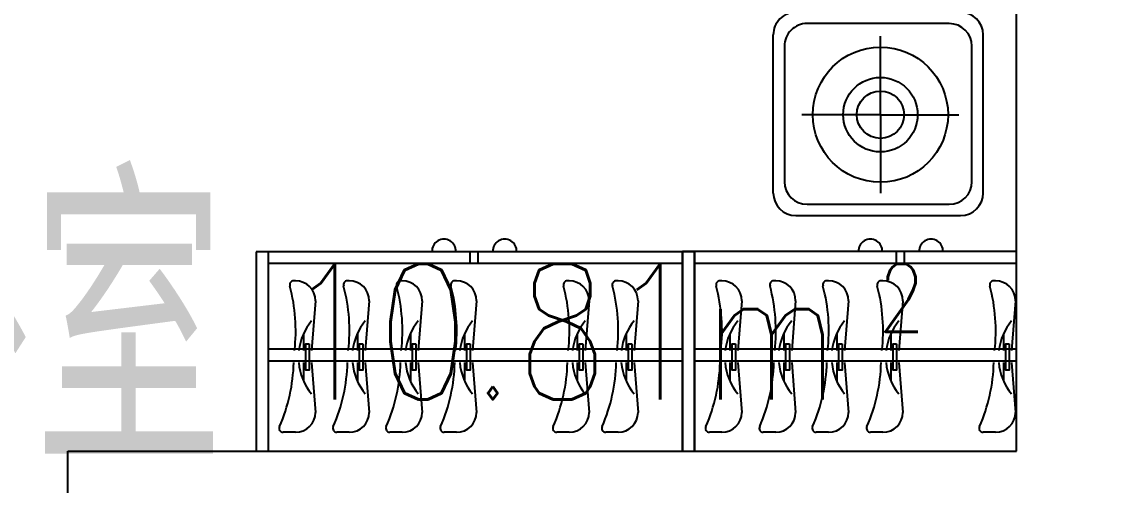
# Model space of a CAD drawing. Header units: millimetres. Extents: x 1143 to 39838, y 578 to 35727.
# Drawn here: x 21287 to 23688, y 27363 to 28389 of the extents above; entities that cross this region are included whole.
import ezdxf
from ezdxf.enums import TextEntityAlignment as Align

# ---------------------------------------------------------------- set-up
doc = ezdxf.new("R2010")
doc.units = ezdxf.units.MM
for name, color, linetype in [('JJ', 8, 'Continuous'), ('PUB_TEXT', 7, 'Continuous'), ('PUB_WINDW', 7, 'Continuous'), ('T', 7, 'Continuous'), ('WALL', 255, 'Continuous')]:
    doc.layers.add(name, color=color, linetype=linetype)
doc.styles.add('DIM_FONT', font='SIMPLEX', dxfattribs={"width": 0.8})
doc.styles.add('HZ', font='txt', dxfattribs={"width": 0.7, "height": 5, "bigfont": 'hztxt'})
doc.styles.get("Standard").update_dxf_attribs({"font": 'arial.ttf'})

# ---------------------------------------------------------------- blocks, each defined once
blk = doc.blocks.new('A$C578550E8')
at = {"layer": 'JJ'}
for p, q in [((399.8, 464.6, -1600), (49.9, 464.6, -1600)), ((374.8, 439.7, -1600), (74.8, 439.7, -1600)), ((0, 49.9, -1600), (0, 414.8, -1600)), ((226.5, 237.3, -1600), (226.5, 411.1, -1600)), ((449.6, 49.9, -1600), (449.6, 414.8, -1600)), ((24.9, 389.8, -1600), (24.9, 74.8, -1600)), ((424.7, 74.8, -1600), (424.7, 389.8, -1600)), ((226.5, 237.3, -1600), (52.7, 237.3, -1600)), ((226.5, 237.3, -1600), (226.5, 63.4, -1600)), ((226.5, 237.3, -1600), (400.3, 237.3, -1600)), ((74.8, 24.9, -1600), (374.8, 24.9, -1600)), ((399.8, 0, -1600), (49.9, 0, -1600))]:
    blk.add_line(p, q, dxfattribs=at)
for radius in [149.6, 82.4, 52.4]:
    blk.add_circle((226.5, 237.3, -1600), radius, dxfattribs=at)
for centre, start, end in [((49.9, 414.8, -1600), 90, 180), ((399.8, 414.8, -1600), 360, 90), ((74.8, 389.8, -1600), 90, 180), ((374.8, 389.8, -1600), 360, 90), ((74.8, 74.8, -1600), 180, 270), ((374.8, 74.8, -1600), 270, 360), ((49.9, 49.9, -1600), 180, 270), ((399.8, 49.9, -1600), 270, 360)]:
    blk.add_arc(centre, 49.9, start, end, dxfattribs=at)
blk = doc.blocks.new('YI')
for p, q in [((112.6, 178.4), (143.8, 178.4)), ((72.4, 3.4), (62.6, 128.4)), ((92.4, 3.4), (92.4, 49.7)), ((62.6, -151.6), (72.4, -26.6)), ((92.4, -69.2), (92.4, -26.6)), ((112.6, -201.6), (117.3, -201.6))]:
    blk.add_line(p, q)
blk.add_lwpolyline([(78.3, -43.2), (78.3, 22.3), (86.8, 22.3), (86.8, -43.2)], close=True)
for centre, radius, start, end in [((112.6, 128.4), 50, 90, 180), ((544.7, -7.4), 427.7, 156.4083, 178.5504), ((143.8, 168.4), 10, 332.3808, 90), ((-38.5, -9.7), 143.8, 5.2399, 39.5163), ((-38.5, -9.7), 143.8, 320.4837, 353.2645), ((549.1, -76.4), 436.9, 173.453, 194.8406), ((112.6, -151.6), 50, 180, 270), ((117.3, -191.6), 10, 270, 19.1838)]:
    blk.add_arc(centre, radius, start, end)
blk = doc.blocks.new('YIG')
for p, q in [((500, 1100), (0, 1100)), ((500, 0), (500, 1100)), ((500, 1070), (0, 1070)), ((225.4, 30), (225.4, 1070)), ((225.4, 30), (225.4, 1070)), ((255.4, 30), (255.4, 1070)), ((470, 30), (470, 1070)), ((470, 562.9), (500, 562.9)), ((470, 542.9), (500, 542.9)), ((0, 30), (500, 30)), ((500, 0), (0, 0)), ((0, 0), (500, 0))]:
    blk.add_line(p, q)
for centre in [(501.3, 628.9), (501.3, 476.5)]:
    blk.add_arc(centre, 30, 267.5434, 92.4566)
at = {"rotation": 90}
for p in [(225.4, 888.8), (225.4, 753.9), (225.4, 620.9), (225.4, 484.6), (225.4, 201.9), (225.4, 79.2)]:
    blk.add_blockref('YI', p, dxfattribs=at)
blk = doc.blocks.new('_L15QIU')
blk.add_blockref('YIG', (-255.4, -550))
at = {"style": 'DIM_FONT', "width": 0.8, "flags": 9}
for tag in ['YSIZE', 'XSIZE']:
    blk.add_attdef(tag, (0, 0), '', height=0.5, dxfattribs=at)
blk = doc.blocks.new('_C30KGW')
blk.add_blockref('_L15QIU', (-241.8, 535.6))
at = {"width": 0.8, "flags": 9}
blk.add_attdef('XSIZE', (0, 0), '', height=0.5, dxfattribs=at)
blk = doc.blocks.new('U_B11DGA')
at = {"layer": 'JJ', "linetype": 'Continuous'}
for p, q in [((878.2, 1501.9), (355.5, 979.2)), ((896.9, 1483.2), (393, 979.2)), ((1030.8, 1349.3), (526.8, 845.3)), ((1049.5, 1330.6), (545.5, 826.6)), ((1049.5, 1330.6), (545.5, 826.6)), ((721.7, 1307.9), (703, 1326.6)), ((709.2, 1295.4), (690.5, 1314.2)), ((374.2, 997.9), (686.1, 686.1)), ((355.5, 979.2), (667.4, 667.4))]:
    blk.add_line(p, q, dxfattribs=at)
for centre in [(743.6, 1368.8), (648.6, 1273.8)]:
    blk.add_arc(centre, 26.5, 42.5434, 227.4566, dxfattribs=at)
at = {"layer": 'JJ', "linetype": 'Continuous', "xscale": 0.882, "yscale": 0.882, "zscale": 0.882}
for name, p, rotation in [('YI', (1086.9, 1368), 225), ('YI', (910.6, 1191.7), 225), ('YI', (825.6, 1106.7), 225), ('YI', (742.7, 1023.8), 225), ('_C30KGW', (367, 987.1), 135), ('YI', (658.5, 939.6), 225)]:
    blk.add_blockref(name, p, dxfattribs=dict(at, rotation=rotation))
at = {"style": 'DIM_FONT', "width": 0.8, "flags": 9}
for tag in ['YSIZE', 'XSIZE']:
    blk.add_attdef(tag, (0, 0), '', height=0.5, dxfattribs=at)
blk = doc.blocks.new('1T4F81聚福元')
at = {"layer": 'WALL'}
for p, q in [((-1700, -2000), (-1700, 1100)), ((-3800, -2000), (-1700, -2000)), ((-3800, -3200), (-3800, -2000))]:
    blk.add_line(p, q, dxfattribs=at)
at = {"layer": 'JJ'}
for name, p, rotation in [('U_B11DGA', (-3383, -2000), 315.0000000003423), ('A$C578550E8', (-2238.6, -1029.5, 1600), 270)]:
    blk.add_blockref(name, p, dxfattribs=dict(at, rotation=rotation))
at = {"style": 'DIM_FONT', "oblique": -180, "text_generation_flag": 4, "width": 0.8, "flags": 9}
for tag, p, rotation in [('XSIZE', (1326.3, -15051.1), 135), ('YSIZE', (1326.3, -15051.1), 135), ('XSIZE', (3900.1, -18100), 45), ('YSIZE', (3900.1, -18100), 45)]:
    blk.add_attdef(tag, p, '', height=0.5, rotation=rotation, dxfattribs=at)
at = {"layer": 'JJ', "oblique": -180, "text_generation_flag": 4, "width": 0.8, "flags": 9}
for p in [(1764.7, -14093.6), (2339, -19893.8)]:
    blk.add_attdef('XSIZE', p, '', height=0.441, dxfattribs=at)
blk.add_attdef('XSIZE', (-13521.8, -18540), '', height=0.441, rotation=90, dxfattribs=at)
at = {"layer": 'PUB_TEXT', "style": 'DIM_FONT', "width": 0.8}
blk.add_text('10.81m', height=300, dxfattribs=at).set_placement((-2088.1, -1736, -1533.8), align=Align.MIDDLE_RIGHT)
blk.add_text(' 2', height=150, dxfattribs=at).set_placement((-2088.1, -1736, -1533.8))
at = {"layer": 'T', "style": 'HZ', "width": 0.7}
blk.add_text('主卧室', height=600, dxfattribs=at).set_placement((-4715.7, -2025.9))

msp = doc.modelspace()

# ---------------------------------------------------------------- block references
at = {"layer": 'PUB_WINDW'}
msp.add_blockref('1T4F81聚福元', (25189.3, 29439.1), dxfattribs=at)

doc.saveas('drawing.dxf')
